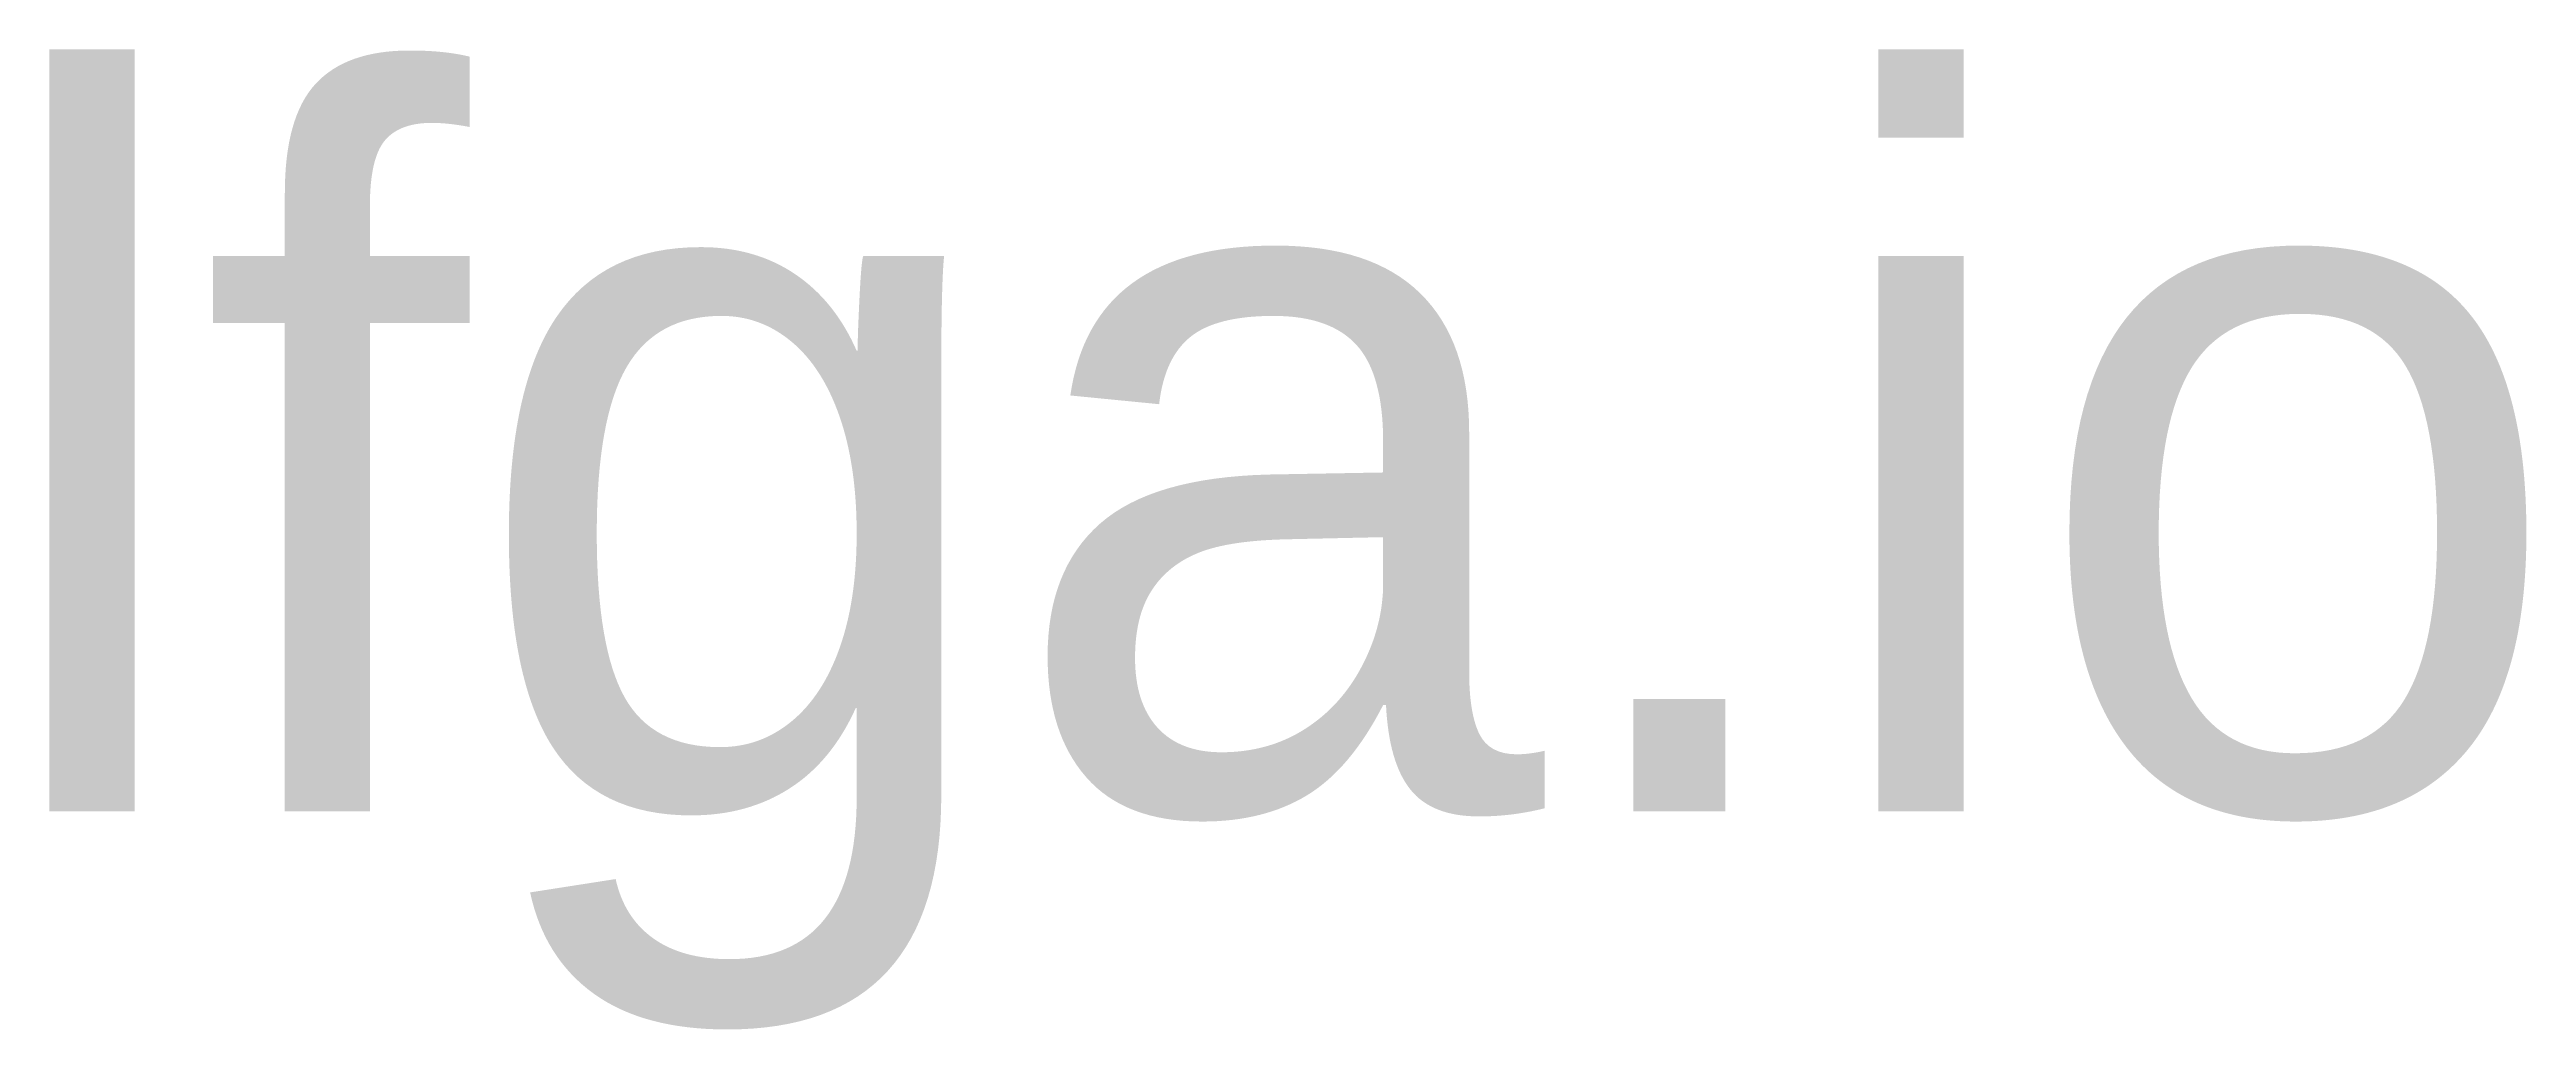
# Model space of a CAD drawing. Header units: millimetres. Extents: x 155 to 1610, y -759 to -183.
import ezdxf

# ---------------------------------------------------------------- set-up
doc = ezdxf.new("R2010")
doc.units = ezdxf.units.MM
doc.header["$MEASUREMENT"] = 0
doc.layers.add('Layer 1', color=7, linetype='Continuous', lineweight=0)

msp = doc.modelspace()

# ---------------------------------------------------------------- texts
at = {"layer": 'Layer 1', "insert": (116.5, -759.4), "char_height": 0.2, "attachment_point": 7}
msp.add_mtext('\\C250;\\c2105123;\\FMontserrat Medium|b0|i0|c1;\\H425.283697;\\W1.000000;lfga.io', dxfattribs=at)

doc.saveas('drawing.dxf')
